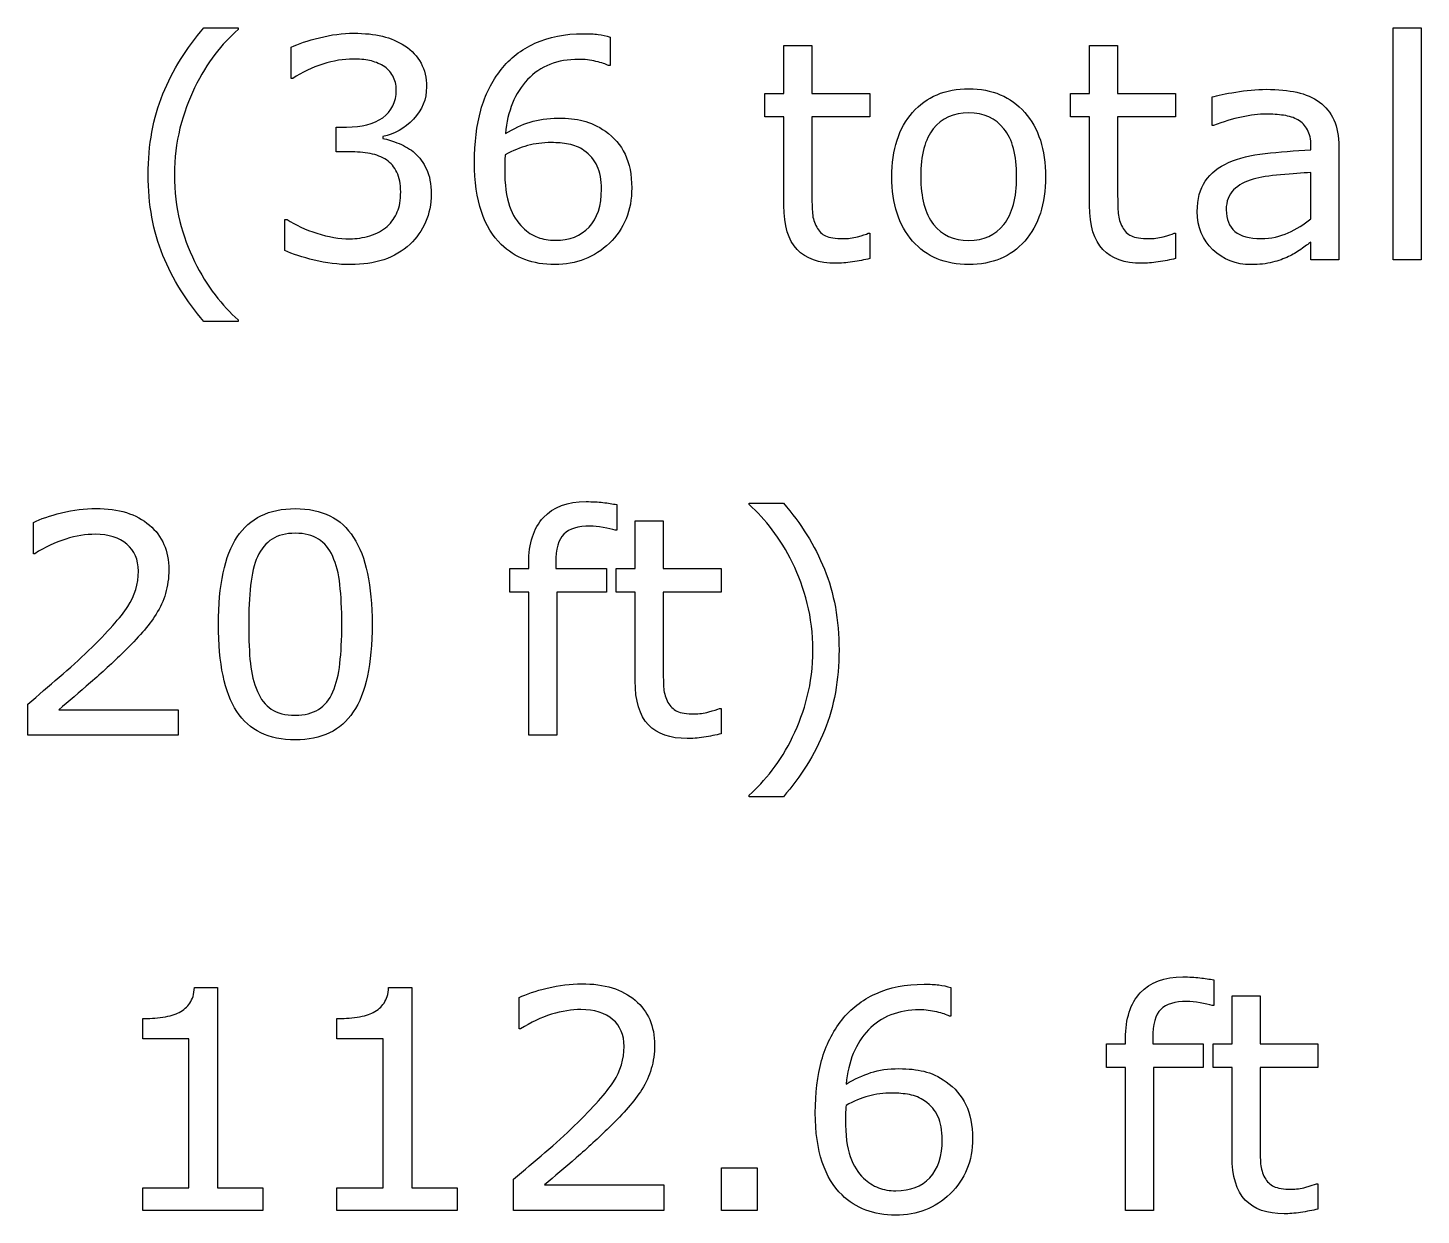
# Model space of a CAD drawing. Extents: x -13 to 750, y 12 to 2314.
# Drawn here: x 134.79 to 175.84, y 1757.75 to 1792.73 of the extents above; entities that cross this region are included whole.
import ezdxf

# ---------------------------------------------------------------- set-up
doc = ezdxf.new("R2010")
doc.units = 0
doc.layers.get('0').update_dxf_attribs({"linetype": 'CONTINUOUS'})

msp = doc.modelspace()

# ---------------------------------------------------------------- linework, layer by layer
at = {"color": 7}
for points in [[(139.97168, 1792.72784), (140.97803, 1792.72784), (140.97803, 1792.68394)], [(151.94238, 1792.45535), (151.94238, 1791.61599), (151.89848, 1791.61599)], [(142.5908, 1791.23802), (142.5469, 1791.23802), (142.5469, 1792.15648)], [(157.06201, 1787.49396), (157.06201, 1790.10432), (156.50391, 1790.10432), (156.50391, 1790.79865), (157.06201, 1790.79865), (157.06201, 1792.2093), (157.88818, 1792.2093), (157.88818, 1790.79865), (159.59326, 1790.79865), (159.59326, 1790.10432), (157.88818, 1790.10432), (157.88818, 1787.8675)], [(166.0708, 1787.49396), (166.0708, 1790.10432), (165.5127, 1790.10432), (165.5127, 1790.79865), (166.0708, 1790.79865), (166.0708, 1792.2093), (166.89697, 1792.2093), (166.89697, 1790.79865), (168.60205, 1790.79865), (168.60205, 1790.10432), (166.89697, 1790.10432), (166.89697, 1787.8675)], [(169.72266, 1789.85392), (169.67876, 1789.85392), (169.67876, 1790.69327)], [(144.26512, 1789.07596), (143.86961, 1789.07596), (143.86961, 1789.80545), (144.17723, 1789.80545)], [(145.24075, 1789.52854), (145.24075, 1789.46704)], [(172.59229, 1789.13317), (172.59229, 1789.26062)], [(173.41411, 1789.22109), (173.41406, 1785.89)], [(172.59229, 1787.0985), (172.59229, 1788.4652)], [(151.68788, 1787.97724), (151.6875, 1787.97731)], [(142.35791, 1786.16681), (142.35791, 1787.08526), (142.42381, 1787.08526)], [(159.54934, 1786.67655), (159.59324, 1786.67655), (159.59326, 1785.93386)], [(168.55813, 1786.67655), (168.60203, 1786.67655), (168.60205, 1785.93386)], [(173.41406, 1785.89), (172.59229, 1785.89), (172.59229, 1786.41295)], [(140.97803, 1784.0794), (139.97168, 1784.0794)], [(140.97803, 1784.12339), (140.97803, 1784.0794)], [(152.14019, 1778.68394), (152.14014, 1777.92809)], [(156.04248, 1778.6839), (156.04248, 1778.7278), (157.04883, 1778.7278)], [(134.99268, 1777.23814), (134.94878, 1777.23814), (134.94878, 1778.161)], [(152.68066, 1773.49405), (152.68066, 1776.10441), (152.12256, 1776.10441), (152.12256, 1776.79874), (152.68066, 1776.79874), (152.68066, 1778.20939), (153.50684, 1778.20939), (153.50684, 1776.79874), (155.21191, 1776.79874), (155.21191, 1776.10441), (153.50684, 1776.10441), (153.50684, 1773.86759)], [(152.14014, 1777.92809), (152.09624, 1777.92809)], [(150.34282, 1776.96564), (150.34282, 1776.79865), (151.83257, 1776.79865), (151.83257, 1776.10432), (150.36919, 1776.10432), (150.36919, 1771.89), (149.54302, 1771.89), (149.54302, 1776.10436), (148.98491, 1776.10436), (148.98491, 1776.79869), (149.54302, 1776.79869), (149.54302, 1776.96129)], [(139.21582, 1771.89), (134.78613, 1771.89), (134.78613, 1772.80846)], [(135.69582, 1772.64146), (139.21584, 1772.64146), (139.21582, 1771.89)], [(155.168, 1772.67664), (155.2119, 1772.67664), (155.21191, 1771.93395)], [(157.04883, 1770.07945), (156.04248, 1770.07945), (156.04248, 1770.12335)], [(169.72709, 1764.68394), (169.72705, 1763.92805)], [(139.69482, 1764.45539), (140.37598, 1764.45539), (140.37598, 1758.55793), (141.71191, 1758.55793), (141.71191, 1757.89)], [(145.4165, 1764.45539), (146.09766, 1764.45539), (146.09766, 1758.55793), (147.43359, 1758.55793), (147.43359, 1757.89)], [(149.30566, 1763.23814), (149.26176, 1763.23814), (149.26176, 1764.161)], [(161.98389, 1764.4554), (161.98389, 1763.61604), (161.93999, 1763.61604)], [(170.26758, 1759.49401), (170.26758, 1762.10437), (169.70947, 1762.10437), (169.70947, 1762.7987), (170.26758, 1762.7987), (170.26758, 1764.20935), (171.09375, 1764.20935), (171.09375, 1762.7987), (172.79883, 1762.7987), (172.79883, 1762.10437), (171.09375, 1762.10437), (171.09375, 1759.86755)], [(169.72705, 1763.92805), (169.68315, 1763.92805)], [(141.71191, 1757.89), (138.16992, 1757.89), (138.16992, 1758.55797), (139.53223, 1758.55797), (139.53223, 1762.94371), (138.16992, 1762.94371), (138.16992, 1763.54137)], [(147.43359, 1757.89), (143.8916, 1757.89), (143.8916, 1758.55797), (145.25391, 1758.55797), (145.25391, 1762.94371), (143.8916, 1762.94371), (143.8916, 1763.54137)], [(167.92973, 1762.9656), (167.92973, 1762.79861), (169.41947, 1762.79861), (169.41947, 1762.10428), (167.95609, 1762.10428), (167.95609, 1757.89), (167.12992, 1757.89), (167.12992, 1762.10436), (166.57182, 1762.10436), (166.57182, 1762.79869), (167.12992, 1762.79869), (167.12992, 1762.96129)], [(161.72938, 1759.97729), (161.729, 1759.97736)], [(153.52881, 1757.89), (149.09912, 1757.89), (149.09912, 1758.80846)], [(150.00881, 1758.64146), (153.52883, 1758.64146), (153.52881, 1757.89)], [(172.7549, 1758.6766), (172.7988, 1758.6766), (172.79883, 1757.93391)]]:
    msp.add_lwpolyline(points, dxfattribs=at)
for points in [[(175.83984, 1785.89), (175.01367, 1785.89), (175.01367, 1792.72789), (175.83984, 1792.72789)], [(146.18558, 1789.04077)], [(163.92187, 1788.34206)], [(164.77441, 1788.34206)], [(152.57963, 1788.01246)], [(172.59229, 1787.09852)], [(144.92871, 1775.16393)], [(158.68799, 1774.40358)], [(143.77295, 1773.16881)], [(162.62114, 1760.01251)], [(156.27539, 1757.89), (155.2251, 1757.89), (155.2251, 1759.14244), (156.27539, 1759.14244)]]:
    msp.add_lwpolyline(points, close=True, dxfattribs=at)
for points in [[(138.76318, 1790.78106), (139.050293, 1791.484187), (139.453127, 1792.133113), (139.97168, 1792.72784)], [(140.97803, 1792.68394), (140.740723, 1792.470067), (140.51367, 1792.222507), (140.29687, 1791.94126)], [(142.5469, 1792.15648), (142.754913, 1792.25902), (143.03177, 1792.35277), (143.37747, 1792.43773)], [(143.37747, 1792.43773), (143.726103, 1792.525623), (144.063017, 1792.56957), (144.38821, 1792.56957)], [(144.38821, 1792.56957), (144.70755, 1792.56957), (144.9888, 1792.54027), (145.23196, 1792.48167)], [(145.23196, 1792.48167), (145.475127, 1792.42307), (145.694853, 1792.32932), (145.89114, 1792.20042)], [(149.72754, 1792.2752), (150.134767, 1792.4627), (150.609377, 1792.55645), (151.15137, 1792.55645)], [(151.15137, 1792.55645), (151.324217, 1792.55645), (151.469237, 1792.549117), (151.58643, 1792.53445)], [(151.58643, 1792.53445), (151.703617, 1792.519783), (151.822267, 1792.493417), (151.94238, 1792.45535)], [(145.89114, 1792.20042), (146.10208, 1792.059793), (146.26175, 1791.88987), (146.37015, 1791.69065)], [(148.72998, 1791.50177), (148.987793, 1791.832823), (149.320313, 1792.090633), (149.72754, 1792.2752)], [(140.29687, 1791.94126), (140.083003, 1791.66294), (139.883787, 1791.337743), (139.69922, 1790.96567)], [(143.4785, 1791.6599), (143.16502, 1791.560293), (142.86912, 1791.419667), (142.5908, 1791.23802)], [(144.36619, 1791.80931), (144.08787, 1791.80931), (143.791973, 1791.759507), (143.4785, 1791.6599)], [(144.85398, 1791.76541), (144.710427, 1791.794677), (144.54783, 1791.80931), (144.36619, 1791.80931)], [(145.25828, 1791.60721), (145.132307, 1791.683377), (144.99754, 1791.73611), (144.85398, 1791.76541)], [(145.53953, 1791.31277), (145.47215, 1791.43289), (145.3784, 1791.531037), (145.25828, 1791.60721)], [(146.37015, 1791.69065), (146.478543, 1791.49143), (146.53274, 1791.25852), (146.53274, 1790.99192)], [(151.01957, 1791.80054), (150.38969, 1791.80054), (149.88725, 1791.602787), (149.51225, 1791.20728)], [(151.52494, 1791.73904), (151.36088, 1791.78004), (151.192423, 1791.80054), (151.01957, 1791.80054)], [(151.89848, 1791.61599), (151.816447, 1791.659923), (151.691933, 1791.70094), (151.52494, 1791.73904)], [(145.6406, 1790.89969), (145.6406, 1791.05789), (145.60691, 1791.195583), (145.53953, 1791.31277)], [(148.13232, 1790.30645), (148.2583, 1790.754697), (148.45752, 1791.153137), (148.72998, 1791.50177)], [(149.51225, 1791.20728), (149.13725, 1790.814707), (148.918987, 1790.28297), (148.85746, 1789.61207)], [(138.33252, 1788.40362), (138.33252, 1789.28546), (138.476073, 1790.07794), (138.76318, 1790.78106)], [(139.69922, 1790.96567), (139.52344, 1790.605323), (139.379883, 1790.208353), (139.26855, 1789.77476)], [(145.2407, 1790.0823), (145.5073, 1790.2698), (145.6406, 1790.542263), (145.6406, 1790.89969)], [(146.53274, 1790.99192), (146.53274, 1790.62864), (146.403837, 1790.31077), (146.14603, 1790.03831)], [(160.85449, 1790.2361), (161.26465, 1790.70192), (161.816897, 1790.93483), (162.51123, 1790.93483)], [(162.51123, 1790.93483), (163.19971, 1790.93483), (163.749027, 1790.70192), (164.15918, 1790.2361)], [(169.67876, 1790.69327), (169.839893, 1790.737203), (170.072803, 1790.785543), (170.37749, 1790.83829)], [(170.37749, 1790.83829), (170.682177, 1790.891023), (170.98247, 1790.91739), (171.27837, 1790.91739)], [(171.27837, 1790.91739), (171.62407, 1790.91739), (171.924363, 1790.88809), (172.17925, 1790.82949)], [(172.17925, 1790.82949), (172.437063, 1790.773823), (172.65972, 1790.677143), (172.84722, 1790.53945)], [(172.84722, 1790.53945), (173.031787, 1790.40469), (173.17241, 1790.230373), (173.26909, 1790.0165)], [(144.17723, 1789.80545), (144.622537, 1789.80545), (144.977027, 1789.897733), (145.2407, 1790.0823)], [(146.14603, 1790.03831), (145.891143, 1789.768777), (145.589383, 1789.598853), (145.24075, 1789.52854)], [(147.94775, 1788.76397), (147.94775, 1789.34405), (148.009273, 1789.85821), (148.13232, 1790.30645)], [(148.85746, 1789.61207), (149.103553, 1789.761483), (149.345253, 1789.874277), (149.58256, 1789.95045)], [(149.58256, 1789.95045), (149.822793, 1790.02955), (150.09965, 1790.0691), (150.41313, 1790.0691)], [(150.41313, 1790.0691), (150.69145, 1790.0691), (150.936077, 1790.042733), (151.14701, 1789.99)], [(151.14701, 1789.99), (151.360877, 1789.9402), (151.57914, 1789.83766), (151.8018, 1789.68238)], [(160.24365, 1788.34206), (160.24365, 1789.141867), (160.447263, 1789.773213), (160.85449, 1790.2361)], [(162.51123, 1790.22292), (162.06299, 1790.22292), (161.714357, 1790.067647), (161.46533, 1789.7571)], [(163.54834, 1789.7571), (163.299313, 1790.067647), (162.95361, 1790.22292), (162.51123, 1790.22292)], [(164.15918, 1790.2361), (164.569333, 1789.773213), (164.77441, 1789.141867), (164.77441, 1788.34206)], [(170.54883, 1790.10001), (170.28223, 1790.044343), (170.00684, 1789.962313), (169.72266, 1789.85392)], [(171.27393, 1790.18791), (171.05713, 1790.18791), (170.81543, 1790.15861), (170.54883, 1790.10001)], [(171.78809, 1790.15271), (171.624023, 1790.176177), (171.452637, 1790.18791), (171.27393, 1790.18791)], [(172.20996, 1790.01647), (172.092773, 1790.083857), (171.95215, 1790.12927), (171.78809, 1790.15271)], [(172.49121, 1789.72644), (172.426743, 1789.849487), (172.332993, 1789.946163), (172.20996, 1790.01647)], [(173.26909, 1790.0165), (173.36577, 1789.802633), (173.41411, 1789.537497), (173.41411, 1789.22109)], [(139.26855, 1789.77476), (139.160157, 1789.341167), (139.10596, 1788.884133), (139.10596, 1788.40366)], [(151.8018, 1789.68238), (152.059613, 1789.503667), (152.252973, 1789.27808), (152.38188, 1789.00562)], [(161.46533, 1789.7571), (161.219237, 1789.44948), (161.09619, 1788.9778), (161.09619, 1788.34206)], [(163.92187, 1788.34206), (163.92187, 1788.9778), (163.79736, 1789.44948), (163.54834, 1789.7571)], [(172.59229, 1789.26062), (172.59229, 1789.44812), (172.558597, 1789.603393), (172.49121, 1789.72644)], [(145.24075, 1789.46704), (145.381377, 1789.443573), (145.54251, 1789.393767), (145.72415, 1789.31762)], [(145.72415, 1789.31762), (145.90579, 1789.24438), (146.0596, 1789.152097), (146.18558, 1789.04077)], [(149.51221, 1789.26046), (149.298343, 1789.20186), (149.078617, 1789.111037), (148.85303, 1788.98799)], [(150.20654, 1789.34836), (149.95752, 1789.34836), (149.726077, 1789.31906), (149.51221, 1789.26046)], [(150.7207, 1789.30446), (150.55664, 1789.333727), (150.385253, 1789.34836), (150.20654, 1789.34836)], [(151.16895, 1789.11989), (151.034183, 1789.213643), (150.884767, 1789.275167), (150.7207, 1789.30446)], [(171.24316, 1789.02771), (171.662107, 1789.074577), (172.111817, 1789.10973), (172.59229, 1789.13317)], [(144.87156, 1789.02326), (144.68406, 1789.058393), (144.481913, 1789.07596), (144.26512, 1789.07596)], [(145.35057, 1788.83869), (145.21873, 1788.92951), (145.05906, 1788.991033), (144.87156, 1789.02326)], [(145.65818, 1788.47394), (145.58494, 1788.629213), (145.482403, 1788.750797), (145.35057, 1788.83869)], [(146.18555, 1789.04083), (146.32617, 1788.91485), (146.44189, 1788.756647), (146.53271, 1788.56622)], [(148.1499, 1787.31378), (148.015133, 1787.715147), (147.94775, 1788.198543), (147.94775, 1788.76397)], [(148.83983, 1788.79903), (148.837163, 1788.74043), (148.83583, 1788.665723), (148.83583, 1788.57491)], [(148.85303, 1788.98799), (148.84703, 1788.923523), (148.84263, 1788.860537), (148.83983, 1788.79903)], [(151.56445, 1788.65407), (151.48535, 1788.832783), (151.353517, 1788.988057), (151.16895, 1789.11989)], [(152.38188, 1789.00562), (152.513713, 1788.73316), (152.57963, 1788.402107), (152.57963, 1788.01246)], [(169.48096, 1788.21472), (169.642093, 1788.446167), (169.870607, 1788.627807), (170.1665, 1788.75964)], [(170.1665, 1788.75964), (170.465333, 1788.891473), (170.82422, 1788.98083), (171.24316, 1789.02771)], [(138.76318, 1786.02618), (138.476073, 1786.729307), (138.33252, 1787.521787), (138.33252, 1788.40362)], [(139.10596, 1788.40366), (139.10596, 1787.902687), (139.158693, 1787.44419), (139.26416, 1787.02817)], [(145.77244, 1787.89387), (145.77244, 1788.128243), (145.734353, 1788.3216), (145.65818, 1788.47394)], [(146.53271, 1788.56622), (146.623537, 1788.375793), (146.66895, 1788.1297), (146.66895, 1787.82794)], [(148.83583, 1788.57491), (148.83583, 1788.112017), (148.882703, 1787.745807), (148.97645, 1787.47628)], [(151.6875, 1787.97731), (151.6875, 1788.24977), (151.646483, 1788.475357), (151.56445, 1788.65407)], [(160.85449, 1786.44802), (160.447263, 1786.910907), (160.24365, 1787.542253), (160.24365, 1788.34206)], [(161.09619, 1788.34206), (161.09619, 1787.726827), (161.220703, 1787.25954), (161.46973, 1786.9402)], [(163.54395, 1786.93581), (163.795897, 1787.252217), (163.92187, 1787.720967), (163.92187, 1788.34206)], [(164.77441, 1788.34206), (164.77441, 1787.542253), (164.569333, 1786.910907), (164.15918, 1786.44802)], [(171.7002, 1788.3993), (171.360353, 1788.370033), (171.09082, 1788.327553), (170.8916, 1788.27186)], [(172.59229, 1788.4652), (172.340337, 1788.450533), (172.042973, 1788.428567), (171.7002, 1788.3993)], [(145.67137, 1787.305), (145.73875, 1787.460273), (145.77244, 1787.656563), (145.77244, 1787.89387)], [(151.32313, 1786.85664), (151.566297, 1787.11738), (151.68788, 1787.490913), (151.68788, 1787.97724)], [(152.57959, 1788.01251), (152.57959, 1787.34747), (152.359863, 1786.804013), (151.92041, 1786.38214)], [(169.24365, 1787.31384), (169.24365, 1787.685907), (169.322753, 1787.9862), (169.48096, 1788.21472)], [(170.31592, 1787.95545), (170.169433, 1787.814823), (170.09619, 1787.62), (170.09619, 1787.37098)], [(170.8916, 1788.27186), (170.654293, 1788.204473), (170.4624, 1788.099003), (170.31592, 1787.95545)], [(146.66895, 1787.82794), (146.66895, 1787.529113), (146.61475, 1787.255187), (146.50635, 1787.00616)], [(157.45312, 1786.19758), (157.19238, 1786.467107), (157.06201, 1786.899233), (157.06201, 1787.49396)], [(157.88818, 1787.8675), (157.88818, 1787.609687), (157.894047, 1787.407537), (157.90578, 1787.26105)], [(166.46191, 1786.19758), (166.20117, 1786.467107), (166.0708, 1786.899233), (166.0708, 1787.49396)], [(166.89697, 1787.8675), (166.89697, 1787.609687), (166.902837, 1787.407537), (166.91457, 1787.26105)], [(142.42381, 1787.08526), (142.67283, 1786.9212), (142.965797, 1786.78497), (143.30271, 1786.67657)], [(145.37254, 1786.87873), (145.507307, 1787.007637), (145.606917, 1787.149727), (145.67137, 1787.305)], [(148.73437, 1786.34698), (148.482423, 1786.590147), (148.2876, 1786.912413), (148.1499, 1787.31378)], [(148.97645, 1787.47628), (149.07313, 1787.209673), (149.204967, 1786.998733), (149.37196, 1786.84346)], [(157.90578, 1787.26105), (157.917513, 1787.117497), (157.95853, 1786.982733), (158.02883, 1786.85676)], [(166.91457, 1787.26105), (166.926303, 1787.117497), (166.96732, 1786.982733), (167.03762, 1786.85676)], [(169.70508, 1786.19323), (169.39746, 1786.486203), (169.24365, 1786.85974), (169.24365, 1787.31384)], [(170.09619, 1787.37098), (170.09619, 1787.089727), (170.18115, 1786.877323), (170.35107, 1786.73377)], [(171.92432, 1786.68982), (172.164553, 1786.80408), (172.38721, 1786.940313), (172.59229, 1787.09852)], [(139.26416, 1787.02817), (139.37256, 1786.612157), (139.51758, 1786.21665), (139.69922, 1785.84165)], [(143.30271, 1786.67657), (143.63963, 1786.56817), (143.964827, 1786.51397), (144.2783, 1786.51397)], [(144.86717, 1786.60627), (145.075177, 1786.667803), (145.243633, 1786.758623), (145.37254, 1786.87873)], [(146.50635, 1787.00616), (146.39795, 1786.75714), (146.245607, 1786.540343), (146.04932, 1786.35577)], [(149.37196, 1786.84346), (149.506727, 1786.714553), (149.651747, 1786.61934), (149.80702, 1786.55782)], [(150.32118, 1786.46992), (150.745987, 1786.46992), (151.07997, 1786.598827), (151.32313, 1786.85664)], [(158.02883, 1786.85676), (158.093297, 1786.739573), (158.181187, 1786.653147), (158.2925, 1786.59748)], [(159.23293, 1786.57548), (159.379417, 1786.61648), (159.484887, 1786.65017), (159.54934, 1786.67655)], [(161.46973, 1786.9402), (161.71875, 1786.623793), (162.065917, 1786.46559), (162.51123, 1786.46559)], [(162.51123, 1786.46559), (162.950683, 1786.46559), (163.294923, 1786.62233), (163.54395, 1786.93581)], [(167.03762, 1786.85676), (167.102087, 1786.739573), (167.189977, 1786.653147), (167.30129, 1786.59748)], [(168.24172, 1786.57548), (168.388207, 1786.61648), (168.493677, 1786.65017), (168.55813, 1786.67655)], [(170.35107, 1786.73377), (170.520997, 1786.593143), (170.780277, 1786.52283), (171.12891, 1786.52283)], [(171.12891, 1786.52283), (171.418943, 1786.52283), (171.68408, 1786.578493), (171.92432, 1786.68982)], [(144.2783, 1786.51397), (144.462873, 1786.51397), (144.659163, 1786.544737), (144.86717, 1786.60627)], [(146.04932, 1786.35577), (145.829593, 1786.15069), (145.570313, 1785.998347), (145.27148, 1785.89874)], [(149.43311, 1785.90313), (149.169437, 1786.002743), (148.936523, 1786.150693), (148.73437, 1786.34698)], [(149.80702, 1786.55782), (149.965227, 1786.49922), (150.136613, 1786.46992), (150.32118, 1786.46992)], [(151.92041, 1786.38214), (151.483883, 1785.963193), (150.94775, 1785.75372), (150.31201, 1785.75372)], [(158.2925, 1786.59748), (158.40676, 1786.544747), (158.579613, 1786.51838), (158.81106, 1786.51838)], [(158.81106, 1786.51838), (158.94582, 1786.51838), (159.086443, 1786.537413), (159.23293, 1786.57548)], [(162.51123, 1785.75368), (161.816897, 1785.75368), (161.26465, 1785.985127), (160.85449, 1786.44802)], [(164.15918, 1786.44802), (163.749027, 1785.985127), (163.19971, 1785.75368), (162.51123, 1785.75368)], [(167.30129, 1786.59748), (167.41555, 1786.544747), (167.5884, 1786.51838), (167.81984, 1786.51838)], [(167.81984, 1786.51838), (167.954607, 1786.51838), (168.095233, 1786.537413), (168.24172, 1786.57548)], [(172.59229, 1786.41295), (172.519043, 1786.36315), (172.419433, 1786.292837), (172.29346, 1786.20201)], [(139.97168, 1784.0794), (139.453127, 1784.674127), (139.050293, 1785.323053), (138.76318, 1786.02618)], [(139.69922, 1785.84165), (139.875, 1785.481297), (140.075683, 1785.1561), (140.30127, 1784.86606)], [(143.22363, 1785.88556), (142.87207, 1785.97052), (142.583497, 1786.06427), (142.35791, 1786.16681)], [(144.2959, 1785.75372), (143.93262, 1785.75372), (143.575197, 1785.797667), (143.22363, 1785.88556)], [(145.27148, 1785.89874), (144.975587, 1785.80206), (144.650393, 1785.75372), (144.2959, 1785.75372)], [(150.31201, 1785.75372), (149.989743, 1785.75372), (149.696777, 1785.803523), (149.43311, 1785.90313)], [(158.5957, 1785.79328), (158.094727, 1785.79328), (157.713867, 1785.928047), (157.45312, 1786.19758)], [(159.59326, 1785.93386), (159.437987, 1785.89286), (159.268067, 1785.859167), (159.0835, 1785.83278)], [(167.60449, 1785.79328), (167.103517, 1785.79328), (166.722657, 1785.928047), (166.46191, 1786.19758)], [(168.60205, 1785.93386), (168.446777, 1785.89286), (168.276857, 1785.859167), (168.09229, 1785.83278)], [(170.83008, 1785.75378), (170.387693, 1785.75378), (170.012693, 1785.900263), (169.70508, 1786.19323)], [(171.93311, 1785.99107), (171.79541, 1785.92369), (171.637207, 1785.868027), (171.4585, 1785.82408)], [(172.29346, 1786.20201), (172.170413, 1786.114123), (172.050297, 1786.04381), (171.93311, 1785.99107)], [(159.0835, 1785.83278), (158.90186, 1785.806447), (158.73926, 1785.79328), (158.5957, 1785.79328)], [(168.09229, 1785.83278), (167.910643, 1785.806447), (167.748043, 1785.79328), (167.60449, 1785.79328)], [(171.4585, 1785.82408), (171.279787, 1785.777213), (171.070313, 1785.75378), (170.83008, 1785.75378)], [(140.30127, 1784.86606), (140.526857, 1784.573093), (140.752443, 1784.325537), (140.97803, 1784.12339)], [(135.77935, 1778.44225), (136.127983, 1778.52721), (136.464897, 1778.56969), (136.79009, 1778.56969)], [(136.79009, 1778.56969), (137.46099, 1778.56969), (137.98687, 1778.40709), (138.36773, 1778.08189)], [(140.95166, 1777.73033), (141.317873, 1778.28697), (141.889163, 1778.56529), (142.66553, 1778.56529)], [(142.66553, 1778.56529), (143.450683, 1778.56529), (144.023437, 1778.282577), (144.38379, 1777.71715)], [(149.97808, 1778.30162), (150.26812, 1778.6151), (150.687063, 1778.77184), (151.23491, 1778.77184)], [(151.23491, 1778.77184), (151.419483, 1778.77184), (151.585013, 1778.76304), (151.7315, 1778.74544)], [(151.7315, 1778.74544), (151.880913, 1778.72784), (152.017143, 1778.70734), (152.14019, 1778.68394)], [(156.71924, 1777.94122), (156.505373, 1778.222467), (156.279787, 1778.470027), (156.04248, 1778.6839)], [(157.04883, 1778.7278), (157.567383, 1778.133073), (157.970213, 1777.484147), (158.25732, 1776.78102)], [(134.94878, 1778.161), (135.156787, 1778.263533), (135.433643, 1778.357283), (135.77935, 1778.44225)], [(138.36773, 1778.08189), (138.748583, 1777.75963), (138.93901, 1777.321643), (138.93901, 1776.76793)], [(149.54302, 1776.96129), (149.54302, 1777.544297), (149.68804, 1777.991073), (149.97808, 1778.30162)], [(151.35357, 1778.05109), (150.999077, 1778.05109), (150.741263, 1777.97199), (150.58013, 1777.81379)], [(151.74028, 1778.00719), (151.5938, 1778.036457), (151.464897, 1778.05109), (151.35357, 1778.05109)], [(135.90234, 1777.66881), (135.591793, 1777.575057), (135.288573, 1777.4315), (134.99268, 1777.23814)], [(136.76807, 1777.80943), (136.501463, 1777.80943), (136.212887, 1777.762557), (135.90234, 1777.66881)], [(137.7041, 1777.51939), (137.481447, 1777.71275), (137.169437, 1777.80943), (136.76807, 1777.80943)], [(140.40234, 1775.15514), (140.40234, 1776.318227), (140.585447, 1777.176623), (140.95166, 1777.73033)], [(141.97998, 1777.66881), (141.801267, 1777.55455), (141.659177, 1777.381697), (141.55371, 1777.15025)], [(142.66553, 1777.8402), (142.390137, 1777.8402), (142.16162, 1777.78307), (141.97998, 1777.66881)], [(143.34668, 1777.66881), (143.1709, 1777.78307), (142.94385, 1777.8402), (142.66553, 1777.8402)], [(143.76855, 1777.15904), (143.666017, 1777.384627), (143.525393, 1777.55455), (143.34668, 1777.66881)], [(144.38379, 1777.71715), (144.74707, 1777.15465), (144.92871, 1776.303577), (144.92871, 1775.16393)], [(150.58013, 1777.81379), (150.421923, 1777.658517), (150.34282, 1777.3758), (150.34282, 1776.96564)], [(152.09624, 1777.92809), (152.00542, 1777.954423), (151.886767, 1777.98079), (151.74028, 1778.00719)], [(157.32129, 1776.96563), (157.136717, 1777.337703), (156.936033, 1777.6629), (156.71924, 1777.94122)], [(138.04248, 1776.72398), (138.04248, 1777.063827), (137.929687, 1777.328963), (137.7041, 1777.51939)], [(141.55371, 1777.15025), (141.454103, 1776.933457), (141.385257, 1776.650743), (141.34717, 1776.30211)], [(143.97949, 1776.32408), (143.944357, 1776.652207), (143.874043, 1776.930527), (143.76855, 1777.15904)], [(157.75195, 1775.77472), (157.643557, 1776.208313), (157.500003, 1776.605283), (157.32129, 1776.96563)], [(137.73047, 1775.68248), (137.938477, 1776.004747), (138.04248, 1776.351913), (138.04248, 1776.72398)], [(138.93901, 1776.76793), (138.93901, 1776.518903), (138.906777, 1776.285993), (138.84231, 1776.0692)], [(158.25732, 1776.78102), (158.544433, 1776.0779), (158.68799, 1775.28542), (158.68799, 1774.40358)], [(138.84231, 1776.0692), (138.780777, 1775.855333), (138.68849, 1775.65172), (138.56545, 1775.45836)], [(141.34717, 1776.30211), (141.312037, 1775.953477), (141.29447, 1775.571153), (141.29447, 1775.15514)], [(144.03659, 1775.16393), (144.03659, 1775.609237), (144.017557, 1775.995953), (143.97949, 1776.32408)], [(136.57471, 1774.38609), (137.13721, 1774.931017), (137.522463, 1775.363147), (137.73047, 1775.68248)], [(157.91455, 1774.40362), (157.91455, 1774.884093), (157.86035, 1775.341127), (157.75195, 1775.77472)], [(138.56545, 1775.45836), (138.45119, 1775.27672), (138.316423, 1775.09801), (138.16115, 1774.92223)], [(143.97949, 1774.00377), (144.017557, 1774.326037), (144.03659, 1774.712757), (144.03659, 1775.16393)], [(144.92871, 1775.16393), (144.92871, 1773.989123), (144.74414, 1773.12633), (144.375, 1772.57555)], [(138.16115, 1774.92223), (138.00881, 1774.746443), (137.822777, 1774.551617), (137.60305, 1774.33775)], [(140.94287, 1772.58873), (140.582517, 1773.14537), (140.40234, 1774.00084), (140.40234, 1775.15514)], [(141.29447, 1775.15514), (141.29447, 1774.698107), (141.31057, 1774.31578), (141.34277, 1774.00816)], [(135.70898, 1773.59947), (136.019527, 1773.863143), (136.308103, 1774.12535), (136.57471, 1774.38609)], [(157.75195, 1773.02813), (157.86035, 1773.44415), (157.91455, 1773.902647), (157.91455, 1774.40362)], [(158.68799, 1774.40367), (158.68799, 1773.521837), (158.544433, 1772.729357), (158.25732, 1772.02623)], [(137.60305, 1774.33775), (137.28957, 1774.030137), (136.96584, 1773.73131), (136.63186, 1773.44127)], [(141.34277, 1774.00816), (141.37497, 1773.700547), (141.44382, 1773.425157), (141.54932, 1773.18199)], [(143.77295, 1773.16881), (143.87549, 1773.406117), (143.944337, 1773.684437), (143.97949, 1774.00377)], [(134.78613, 1772.80846), (135.09375, 1773.072127), (135.401367, 1773.335797), (135.70898, 1773.59947)], [(153.50684, 1773.86759), (153.50684, 1773.609777), (153.512707, 1773.407627), (153.52444, 1773.26114)], [(136.63186, 1773.44127), (136.297873, 1773.154163), (135.98586, 1772.88756), (135.69582, 1772.64146)], [(141.54932, 1773.18199), (141.646, 1772.953477), (141.78223, 1772.77916), (141.95801, 1772.65904)], [(143.35107, 1772.65025), (143.532717, 1772.76451), (143.673343, 1772.937363), (143.77295, 1773.16881)], [(153.07178, 1772.19767), (152.811033, 1772.467197), (152.68066, 1772.899323), (152.68066, 1773.49405)], [(153.52444, 1773.26114), (153.536173, 1773.117587), (153.57719, 1772.982823), (153.64749, 1772.85685)], [(153.64749, 1772.85685), (153.711957, 1772.739663), (153.799847, 1772.653237), (153.91116, 1772.59757)], [(157.32129, 1771.84161), (157.50293, 1772.21661), (157.646483, 1772.612117), (157.75195, 1773.02813)], [(142.66553, 1771.75377), (141.88037, 1771.75377), (141.30615, 1772.03209), (140.94287, 1772.58873)], [(141.95801, 1772.65904), (142.136717, 1772.538927), (142.372557, 1772.47887), (142.66553, 1772.47887)], [(142.66553, 1772.47887), (142.940917, 1772.47887), (143.16943, 1772.535997), (143.35107, 1772.65025)], [(144.375, 1772.57555), (144.008787, 1772.027697), (143.438963, 1771.75377), (142.66553, 1771.75377)], [(153.91116, 1772.59757), (154.02542, 1772.544837), (154.198273, 1772.51847), (154.42972, 1772.51847)], [(154.42972, 1772.51847), (154.564487, 1772.51847), (154.70511, 1772.537503), (154.85159, 1772.57557)], [(154.85159, 1772.57557), (154.998077, 1772.61657), (155.103547, 1772.65026), (155.168, 1772.67664)], [(154.21436, 1771.79337), (153.71338, 1771.79337), (153.33252, 1771.928137), (153.07178, 1772.19767)], [(155.21191, 1771.93395), (155.056637, 1771.89295), (154.886717, 1771.859257), (154.70215, 1771.83287)], [(158.25732, 1772.02623), (157.970213, 1771.323103), (157.567383, 1770.674177), (157.04883, 1770.07945)], [(154.70215, 1771.83287), (154.52051, 1771.806537), (154.357913, 1771.79337), (154.21436, 1771.79337)], [(156.71924, 1770.86602), (156.947753, 1771.15606), (157.148437, 1771.481257), (157.32129, 1771.84161)], [(156.04248, 1770.12335), (156.268067, 1770.325497), (156.493653, 1770.573053), (156.71924, 1770.86602)], [(150.09233, 1764.44225), (150.440957, 1764.52721), (150.77787, 1764.56969), (151.10307, 1764.56969)], [(151.10307, 1764.56969), (151.773963, 1764.56969), (152.29984, 1764.40709), (152.6807, 1764.08189)], [(159.76904, 1764.27525), (160.176267, 1764.46275), (160.650877, 1764.5565), (161.19287, 1764.5565)], [(161.19287, 1764.5565), (161.365723, 1764.5565), (161.510743, 1764.549167), (161.62793, 1764.5345)], [(161.62793, 1764.5345), (161.745117, 1764.519833), (161.86377, 1764.493467), (161.98389, 1764.4554)], [(167.56498, 1764.30162), (167.85502, 1764.6151), (168.273967, 1764.77184), (168.82182, 1764.77184)], [(168.82182, 1764.77184), (169.006387, 1764.77184), (169.171913, 1764.76304), (169.3184, 1764.74544)], [(169.3184, 1764.74544), (169.467813, 1764.72784), (169.604043, 1764.70734), (169.72709, 1764.68394)], [(139.55859, 1763.99836), (139.637697, 1764.11262), (139.683107, 1764.264963), (139.69482, 1764.45539)], [(145.28027, 1763.99836), (145.359377, 1764.11262), (145.404787, 1764.264963), (145.4165, 1764.45539)], [(149.26176, 1764.161), (149.469767, 1764.263533), (149.746623, 1764.357283), (150.09233, 1764.44225)], [(152.6807, 1764.08189), (153.06156, 1763.75963), (153.25199, 1763.321643), (153.25199, 1762.76793)], [(158.77148, 1763.50182), (159.029293, 1763.832873), (159.361813, 1764.090683), (159.76904, 1764.27525)], [(167.12992, 1762.96129), (167.12992, 1763.544297), (167.27494, 1763.991073), (167.56498, 1764.30162)], [(138.76318, 1763.58527), (138.97412, 1763.61747), (139.13379, 1763.66288), (139.24219, 1763.7215)], [(139.24219, 1763.7215), (139.376957, 1763.794747), (139.482423, 1763.887033), (139.55859, 1763.99836)], [(144.48486, 1763.58527), (144.6958, 1763.61747), (144.85547, 1763.66288), (144.96387, 1763.7215)], [(144.96387, 1763.7215), (145.098637, 1763.794747), (145.204103, 1763.887033), (145.28027, 1763.99836)], [(150.21533, 1763.66881), (149.904783, 1763.575057), (149.60156, 1763.4315), (149.30566, 1763.23814)], [(151.08105, 1763.80943), (150.81445, 1763.80943), (150.525877, 1763.762557), (150.21533, 1763.66881)], [(152.01709, 1763.51939), (151.794437, 1763.71275), (151.482423, 1763.80943), (151.08105, 1763.80943)], [(161.06109, 1763.80059), (160.431203, 1763.80059), (159.92876, 1763.602837), (159.55376, 1763.20733)], [(161.56646, 1763.73909), (161.402393, 1763.78009), (161.233937, 1763.80059), (161.06109, 1763.80059)], [(161.93999, 1763.61604), (161.857957, 1763.659973), (161.733447, 1763.70099), (161.56646, 1763.73909)], [(168.16703, 1763.81375), (168.00883, 1763.658477), (167.92973, 1763.37576), (167.92973, 1762.9656)], [(168.94047, 1764.05105), (168.585977, 1764.05105), (168.328163, 1763.97195), (168.16703, 1763.81375)], [(169.32719, 1764.00715), (169.180703, 1764.036417), (169.051797, 1764.05105), (168.94047, 1764.05105)], [(169.68315, 1763.92805), (169.592323, 1763.954383), (169.47367, 1763.98075), (169.32719, 1764.00715)], [(138.16992, 1763.54137), (138.354493, 1763.54137), (138.552247, 1763.556003), (138.76318, 1763.58527)], [(143.8916, 1763.54137), (144.076173, 1763.54137), (144.273927, 1763.556003), (144.48486, 1763.58527)], [(152.35547, 1762.72398), (152.35547, 1763.063827), (152.242677, 1763.328963), (152.01709, 1763.51939)], [(158.17383, 1762.3065), (158.299803, 1762.754747), (158.49902, 1763.153187), (158.77148, 1763.50182)], [(159.55376, 1763.20733), (159.17876, 1762.814757), (158.9605, 1762.28302), (158.89898, 1761.61212)], [(152.04346, 1761.68248), (152.251467, 1762.004747), (152.35547, 1762.351913), (152.35547, 1762.72398)], [(153.25199, 1762.76793), (153.25199, 1762.518903), (153.219757, 1762.285993), (153.15529, 1762.0692)], [(153.15529, 1762.0692), (153.093757, 1761.855333), (153.001473, 1761.65172), (152.87844, 1761.45836)], [(157.98926, 1760.76402), (157.98926, 1761.3441), (158.050783, 1761.85826), (158.17383, 1762.3065)], [(159.62407, 1761.9505), (159.864303, 1762.0296), (160.14116, 1762.06915), (160.45464, 1762.06915)], [(160.45464, 1762.06915), (160.73296, 1762.06915), (160.97759, 1762.042783), (161.18853, 1761.99005)], [(150.8877, 1760.38609), (151.4502, 1760.931017), (151.835453, 1761.363147), (152.04346, 1761.68248)], [(158.89898, 1761.61212), (159.145073, 1761.761533), (159.38677, 1761.874327), (159.62407, 1761.9505)], [(161.18853, 1761.99005), (161.402397, 1761.94025), (161.620657, 1761.83771), (161.84331, 1761.68243)], [(161.84331, 1761.68243), (162.101123, 1761.503717), (162.294483, 1761.27813), (162.42339, 1761.00567)], [(152.87844, 1761.45836), (152.76418, 1761.27672), (152.629413, 1761.09801), (152.47414, 1760.92223)], [(159.55371, 1761.26051), (159.339843, 1761.20191), (159.120117, 1761.111087), (158.89453, 1760.98804)], [(160.24805, 1761.34841), (159.999023, 1761.34841), (159.767577, 1761.31911), (159.55371, 1761.26051)], [(160.76221, 1761.30451), (160.598143, 1761.333777), (160.426757, 1761.34841), (160.24805, 1761.34841)], [(161.21045, 1761.11994), (161.075683, 1761.213693), (160.92627, 1761.275217), (160.76221, 1761.30451)], [(152.47414, 1760.92223), (152.3218, 1760.746443), (152.135767, 1760.551617), (151.91604, 1760.33775)], [(158.88133, 1760.79908), (158.878663, 1760.74048), (158.87733, 1760.665773), (158.87733, 1760.57496)], [(158.89453, 1760.98804), (158.88853, 1760.923573), (158.88413, 1760.860587), (158.88133, 1760.79908)], [(161.60596, 1760.65412), (161.526853, 1760.832833), (161.395017, 1760.988107), (161.21045, 1761.11994)], [(162.42339, 1761.00567), (162.555223, 1760.73321), (162.62114, 1760.402157), (162.62114, 1760.01251)], [(150.02197, 1759.59947), (150.332517, 1759.863143), (150.621093, 1760.12535), (150.8877, 1760.38609)], [(158.19141, 1759.31383), (158.056643, 1759.715197), (157.98926, 1760.198593), (157.98926, 1760.76402)], [(158.87733, 1760.57496), (158.87733, 1760.112067), (158.924207, 1759.745857), (159.01796, 1759.47633)], [(161.729, 1759.97736), (161.729, 1760.24982), (161.687987, 1760.475407), (161.60596, 1760.65412)], [(151.91604, 1760.33775), (151.60256, 1760.030137), (151.278827, 1759.73131), (150.94484, 1759.44127)], [(161.36464, 1758.85669), (161.6078, 1759.11743), (161.72938, 1759.490963), (161.72938, 1759.97729)], [(162.62109, 1760.01256), (162.62109, 1759.34752), (162.401363, 1758.804063), (161.96191, 1758.38219)], [(149.09912, 1758.80846), (149.40674, 1759.072127), (149.714357, 1759.335797), (150.02197, 1759.59947)], [(171.09375, 1759.86755), (171.09375, 1759.609737), (171.099617, 1759.407587), (171.11135, 1759.2611)], [(150.94484, 1759.44127), (150.61086, 1759.154163), (150.29885, 1758.88756), (150.00881, 1758.64146)], [(158.77588, 1758.34703), (158.523927, 1758.590197), (158.329103, 1758.912463), (158.19141, 1759.31383)], [(159.01796, 1759.47633), (159.11464, 1759.209723), (159.246477, 1758.998783), (159.41347, 1758.84351)], [(170.65869, 1758.19763), (170.39795, 1758.467157), (170.26758, 1758.899283), (170.26758, 1759.49401)], [(171.11135, 1759.2611), (171.123083, 1759.117547), (171.164097, 1758.982783), (171.23439, 1758.85681)], [(159.41347, 1758.84351), (159.54823, 1758.714603), (159.693247, 1758.61939), (159.84852, 1758.55787)], [(160.36268, 1758.46997), (160.787487, 1758.46997), (161.121473, 1758.598877), (161.36464, 1758.85669)], [(171.23439, 1758.85681), (171.298857, 1758.739623), (171.38675, 1758.653197), (171.49807, 1758.59753)], [(159.47461, 1757.90318), (159.210937, 1758.002793), (158.978027, 1758.150743), (158.77588, 1758.34703)], [(159.84852, 1758.55787), (160.006727, 1758.49927), (160.178113, 1758.46997), (160.36268, 1758.46997)], [(161.96191, 1758.38219), (161.52539, 1757.963243), (160.98926, 1757.75377), (160.35352, 1757.75377)], [(171.49807, 1758.59753), (171.612323, 1758.544797), (171.785173, 1758.51843), (172.01662, 1758.51843)], [(172.01662, 1758.51843), (172.151387, 1758.51843), (172.292013, 1758.537463), (172.4385, 1758.57553)], [(172.4385, 1758.57553), (172.58498, 1758.61653), (172.690447, 1758.65022), (172.7549, 1758.6766)], [(171.80127, 1757.79333), (171.30029, 1757.79333), (170.91943, 1757.928097), (170.65869, 1758.19763)], [(172.79883, 1757.93391), (172.643557, 1757.89291), (172.473633, 1757.859217), (172.28906, 1757.83283)], [(160.35352, 1757.75377), (160.031253, 1757.75377), (159.738283, 1757.803573), (159.47461, 1757.90318)], [(172.28906, 1757.83283), (172.10742, 1757.806497), (171.944823, 1757.79333), (171.80127, 1757.79333)]]:
    msp.add_open_spline(points, degree=3, dxfattribs=at)

doc.saveas('drawing.dxf')
